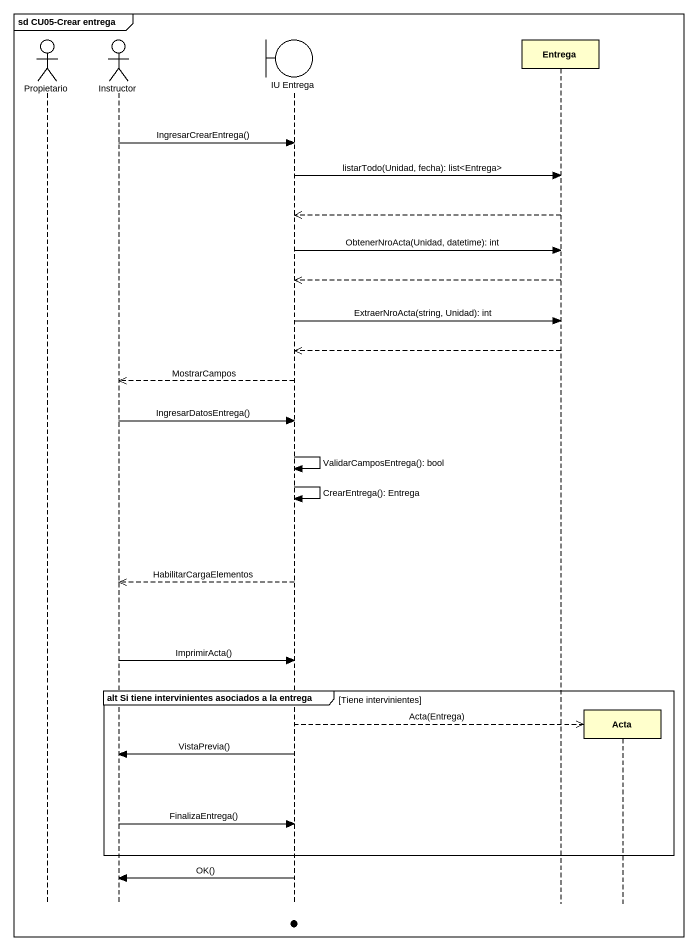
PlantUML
@startuml
mainframe sd CU05-Crear entrega
hide footbox
actor Propietario
actor Instructor
boundary "IU Entrega" as IU_Entrega
participant Entrega
participant Acta

Instructor -> IU_Entrega : IngresarCrearEntrega()
IU_Entrega -> Entrega : listarTodo(Unidad, fecha): list<Entrega>
Entrega -->> IU_Entrega
IU_Entrega -> Entrega : ObtenerNroActa(Unidad, datetime): int
Entrega -->> IU_Entrega
IU_Entrega -> Entrega : ExtraerNroActa(string, Unidad): int
Entrega -->> IU_Entrega
IU_Entrega -->> Instructor : MostrarCampos
Instructor -> IU_Entrega : IngresarDatosEntrega()
IU_Entrega -> IU_Entrega : ValidarCamposEntrega(): bool
IU_Entrega -> IU_Entrega : CrearEntrega(): Entrega
IU_Entrega -->> Instructor : HabilitarCargaElementos
Instructor -> IU_Entrega : ImprimirActa()
group alt Si tiene intervinientes asociados a la entrega [Tiene intervinientes]
  IU_Entrega -->> Acta ** : Acta(Entrega)
  IU_Entrega -> Instructor : VistaPrevia()
  Instructor -> IU_Entrega : FinalizaEntrega()
end
IU_Entrega -> Instructor : OK()
@enduml
